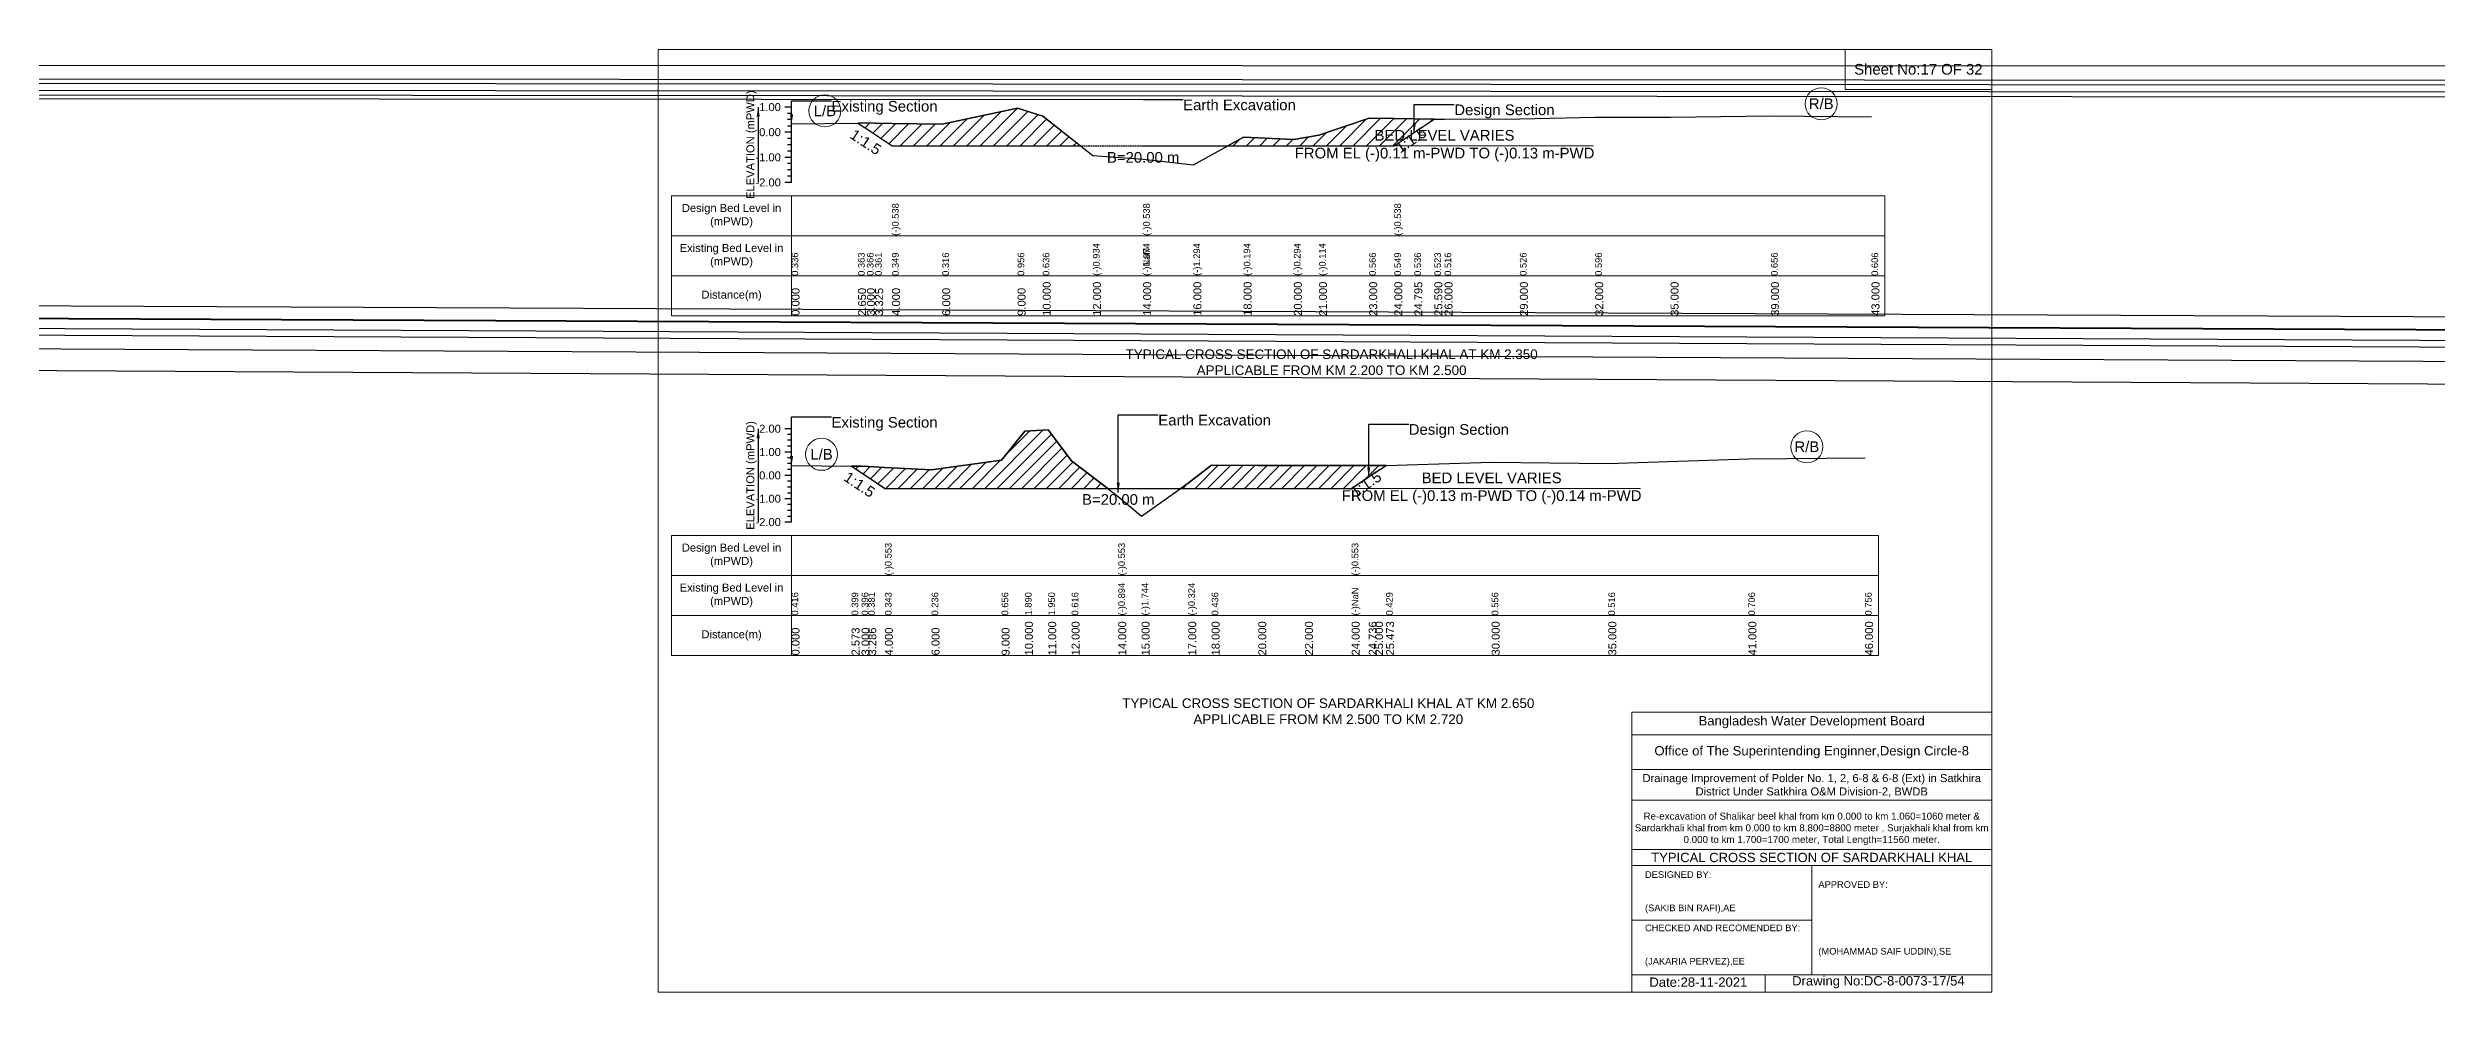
# Model space of a CAD drawing. Header units: inches. Extents: x 0 to 416000, y -4242 to 7.
# Drawn here: x 257254 to 268000, y -4242 to 7 of the extents above; entities that cross this region are included whole.
import ezdxf

# ---------------------------------------------------------------- set-up
doc = ezdxf.new("R2010")
doc.units = ezdxf.units.IN
doc.header["$LTSCALE"] = 7
doc.header["$MEASUREMENT"] = 0
doc.linetypes.add('DASHED', pattern=[0.75, 0.5, -0.25])
for name, color, linetype, lineweight in [('Cross section Data Border', 7, 'Continuous', 9), ('Cross Section Labels', 7, 'Continuous', 9), ('Design_Bed_Level for Xsection', 7, 'DASHED', 25), ('Existing_Bed_Level for Xsection', 7, 'Continuous', 25), ('Long Section Labels', 7, 'Continuous', 9)]:
    doc.layers.add(name, color=color, linetype=linetype, lineweight=lineweight)
doc.styles.get("Standard").update_dxf_attribs({"font": 'arial.ttf'})
doc.dimstyles.get("Standard").update_dxf_attribs({"dimtxt": 0.18, "dimasz": 0.18, "dimexe": 0.18, "dimexo": 0.0625, "dimgap": 0.09, "dimtad": 0, "dimtih": 1, "dimtoh": 1, "dimdec": 4, "dimzin": 0, "dimdsep": 46, "dimtxsty": 'Standard', "dimcen": 0.09, "dimadec": 0, "dimazin": 0, "dimtfac": 1, "dimtdec": 4, "dimtofl": 0, "dimtmove": 0, "dimatfit": 3, "dimfxl": 1, "dimtolj": 1, "dimtzin": 0, "dimarcsym": 0})

msp = doc.modelspace()

# ---------------------------------------------------------------- hatches: boundary and pattern name
at = {"layer": 'Existing_Bed_Level for Xsection'}
h = msp.add_hatch(dxfattribs=at)
h.set_pattern_fill('ANSI31', color=256, scale=339, style=0)
h.paths.add_polyline_path([(260899, -332), (260939, -358), (260976, -383), (261052, -434), (261278, -434), (261617, -434), (261730, -434), (261899, -434), (261730, -301), (261617, -265), (261278, -337), (261052, -333), (260976, -332), (260939, -331)])
h = msp.add_hatch(dxfattribs=at)
h.set_pattern_fill('ANSI31', color=256, scale=339, style=0)
h.paths.add_polyline_path([(262563, -434), (262634, -434), (262860, -434), (262973, -434), (263199, -434), (263312, -434), (263402, -374), (263492, -314), (263402, -312), (263312, -311), (263199, -309), (262973, -386), (262860, -406), (262634, -395)])
h = msp.add_hatch(dxfattribs=at)
h.set_pattern_fill('ANSI31', color=256, scale=315, style=0)
h.paths.add_polyline_path([(260870, -1875), (260915, -1905), (260945, -1925), (261020, -1975), (261230, -1975), (261545, -1975), (261650, -1975), (261755, -1975), (261860, -1975), (262023, -1975), (261860, -1852), (261755, -1712), (261650, -1718), (261545, -1848), (261230, -1892), (261020, -1881), (260945, -1877), (260915, -1875)])
h = msp.add_hatch(dxfattribs=at)
h.set_pattern_fill('ANSI31', color=256, scale=315, style=0)
h.paths.add_polyline_path([(262351, -1975), (262385, -1975), (262490, -1975), (262700, -1975), (262910, -1975), (263120, -1975), (263197, -1923), (263225, -1905), (263275, -1872), (263225, -1873), (263197, -1873), (263120, -1873), (262910, -1873), (262700, -1873), (262490, -1871), (262385, -1951)])

# ---------------------------------------------------------------- linework, layer by layer
at = {"layer": 'Cross section Data Border'}
for points in [[(260000, 0), (266000, 0), (266000, -4242), (260000, -4242)], [(265340, 0), (266000, 0), (266000, -180), (265340, -180)], [(260060, -659), (265519, -659), (265519, -1199), (260060, -1199)], [(260060, -2187), (265490, -2187), (265490, -2727), (260060, -2727)]]:
    msp.add_lwpolyline(points, close=True, dxfattribs=at)
for points in [[(260600, -659), (260600, -1199)], [(260060, -839), (265519, -839)], [(260060, -1019), (265519, -1019)], [(260600, -2187), (260600, -2727)], [(260060, -2367), (265490, -2367)], [(260060, -2547), (265490, -2547)], [(264380, -4242), (264380, -2982), (266000, -2982)], [(264380, -3084), (266000, -3084)], [(264380, -3240), (266000, -3240)], [(264380, -3378), (266000, -3378)], [(264380, -3600), (266000, -3600)], [(264380, -3672), (266000, -3672)], [(265190, -3672), (265190, -4164)], [(264380, -3918), (265190, -3918)], [(264380, -4164), (266000, -4164)], [(264980, -4164), (264980, -4242)]]:
    msp.add_lwpolyline(points, dxfattribs=at)
at = {"layer": 'Cross Section Labels'}
for points in [[(262868, -434), (264208, -434)], [(263080, -1975), (264420, -1975)]]:
    msp.add_lwpolyline(points, dxfattribs=at)
for centre in [(260750, -277), (265233, -245), (265168, -1788), (260735, -1822)]:
    msp.add_circle(centre, 72, dxfattribs=at)
at = {"layer": 'Design_Bed_Level for Xsection'}
for points in [[(260899, -332), (260976, -383), (261052, -434), (262182, -434), (263312, -434), (263402, -374), (263492, -314)], [(260870, -1875), (260945, -1925), (261020, -1975), (262070, -1975), (263120, -1975), (263197, -1923), (263275, -1872)]]:
    msp.add_lwpolyline(points, dxfattribs=at)
at = {"layer": 'Existing_Bed_Level for Xsection'}
for points in [[(260600, -260), (260570, -260)], [(260600, -288), (260582, -288)], [(260600, -316), (260582, -316)], [(260600, -599), (260600, -486), (260600, -373), (260600, -260)], [(260600, -335), (260899, -332), (260939, -331), (260976, -332), (261052, -333), (261052, -333), (261278, -337), (261617, -265), (261730, -301), (261956, -478), (262182, -494), (262182, -494), (262408, -519), (262634, -395), (262860, -406), (262973, -386), (263199, -309), (263312, -311), (263312, -311), (263402, -312), (263492, -314), (263538, -314), (263877, -313), (264216, -305), (264555, -305), (265007, -299), (265459, -304)], [(260600, -373), (260570, -373)], [(260600, -345), (260582, -345)], [(260600, -401), (260582, -401)], [(260600, -429), (260582, -429)], [(260600, -486), (260570, -486)], [(260600, -458), (260582, -458)], [(260600, -514), (260582, -514)], [(260600, -599), (260570, -599)], [(260600, -542), (260582, -542)], [(260600, -571), (260582, -571)], [(260600, -1707), (260570, -1707)], [(260600, -2127), (260600, -2022), (260600, -1917), (260600, -1812), (260600, -1707)], [(260600, -1873), (260870, -1875), (260915, -1875), (260945, -1877), (261020, -1881), (261020, -1881), (261230, -1892), (261545, -1848), (261650, -1718), (261755, -1712), (261860, -1852), (262070, -2011), (262070, -2011), (262175, -2100), (262385, -1951), (262490, -1871), (262700, -1873), (262910, -1873), (263120, -1873), (263120, -1873), (263197, -1873), (263225, -1873), (263275, -1872), (263750, -1858), (264275, -1863), (264905, -1843), (265430, -1838)], [(260600, -1812), (260570, -1812)], [(260600, -1733), (260582, -1733)], [(260600, -1759), (260582, -1759)], [(260600, -1786), (260582, -1786)], [(260600, -1917), (260570, -1917)], [(260600, -1838), (260582, -1838)], [(260600, -1864), (260582, -1864)], [(260600, -1891), (260582, -1891)], [(260600, -2022), (260570, -2022)], [(260600, -1943), (260582, -1943)], [(260600, -1969), (260582, -1969)], [(260600, -1996), (260582, -1996)], [(260600, -2127), (260570, -2127)], [(260600, -2048), (260582, -2048)], [(260600, -2074), (260582, -2074)], [(260600, -2101), (260582, -2101)]]:
    msp.add_lwpolyline(points, dxfattribs=at)
for points in [[(260899, -332), (260939, -358), (260976, -383), (261052, -434), (261052, -434), (261278, -434), (261617, -434), (261730, -434), (261899, -434), (261730, -301), (261617, -265), (261278, -337), (261052, -333), (261052, -333), (260976, -332), (260939, -331)], [(262563, -434), (262634, -434), (262860, -434), (262973, -434), (263199, -434), (263312, -434), (263312, -434), (263402, -374), (263492, -314), (263402, -312), (263312, -311), (263312, -311), (263199, -309), (262973, -386), (262860, -406), (262634, -395)], [(260870, -1875), (260915, -1905), (260945, -1925), (261020, -1975), (261020, -1975), (261230, -1975), (261545, -1975), (261650, -1975), (261755, -1975), (261860, -1975), (262023, -1975), (261860, -1852), (261755, -1712), (261650, -1718), (261545, -1848), (261230, -1892), (261020, -1881), (261020, -1881), (260945, -1877), (260915, -1875)], [(262351, -1975), (262385, -1975), (262490, -1975), (262700, -1975), (262910, -1975), (263120, -1975), (263120, -1975), (263197, -1923), (263225, -1905), (263275, -1872), (263225, -1873), (263197, -1873), (263120, -1873), (263120, -1873), (262910, -1873), (262700, -1873), (262490, -1871), (262385, -1951)]]:
    msp.add_lwpolyline(points, close=True, dxfattribs=at)

# ---------------------------------------------------------------- texts
at = {"layer": 'Cross section Data Border', "attachment_point": 5}
for s, insert, char_height in [('Sheet No:17 OF 32', (265670, -90), 48), ('Bangladesh Water Development Board', (265190, -3027), 42), ('Office of The Superintending Enginner,Design Circle-8', (265190, -3162), 42)]:
    msp.add_mtext(s, dxfattribs=dict(at, insert=insert, char_height=char_height))
at = {"layer": 'Cross section Data Border'}
for s, insert, char_height, width, attachment_point in [('Design Bed Level in (mPWD)', (260330, -749), 36, 480, 5), ('Existing Bed Level in (mPWD)', (260330, -929), 36, 480, 5), ('Distance(m)', (260330, -1109), 36, 480, 5), ('Design Bed Level in (mPWD)', (260330, -2277), 36, 480, 5), ('Existing Bed Level in (mPWD)', (260330, -2457), 36, 480, 5), ('Distance(m)', (260330, -2637), 36, 480, 5), ('Drainage Improvement of Polder No. 1, 2, 6-8 & 6-8 (Ext) in Satkhira District Under Satkhira O&M Division-2, BWDB', (265190, -3312), 36, 1680, 5), ('Re-excavation of Shalikar beel khal from km 0.000 to km 1.060=1060 meter & Sardarkhali khal from km 0.000 to km 8.800=8800 meter , Surjakhali khal from km 0.000 to km 1.700=1700 meter, Total Length=11560 meter.', (265190, -3507), 31.468, 1620, 5), ('TYPICAL CROSS SECTION OF SARDARKHALI KHAL', (265190, -3636), 42, 1680, 5), ('DESIGNED BY:^J^J^J(SAKIB BIN RAFI),AE', (264440, -3792), 30, 840, 4), ('APPROVED BY:^J^J^J^J^J^J(MOHAMMAD SAIF UDDIN),SE', (265220, -3912), 30, 840, 4), ('CHECKED AND RECOMENDED BY:^J^J^J(JAKARIA PERVEZ),EE', (264440, -4032), 30, 840, 4), ('Date:28-11-2021', (264680, -4197), 42, 840, 5), ('Drawing No:DC-8-0073-17/54', (265490, -4197), 42, 1320, 5)]:
    msp.add_mtext(s, dxfattribs=dict(at, insert=insert, char_height=char_height, width=width, attachment_point=attachment_point))
at = {"layer": 'Cross Section Labels'}
for s, insert, char_height, attachment_point in [('L/B', (260750, -277), 48, 5), ('Existing Section', (260780, -232), 48, 1), ('Earth Excavation', (262362, -226), 48, 1), ('Design Section', (263582, -248), 48, 1), ('R/B', (265233, -245), 48, 5), ('BED LEVEL VARIES ^JFROM EL (-)0.11 m-PWD TO (-)0.13 m-PWD', (263538, -434), 48, 5), ('B=20.00 m', (262182, -462), 48, 2), ('TYPICAL CROSS SECTION OF SARDARKHALI KHAL AT KM 2.350^JAPPLICABLE FROM KM 2.200 TO KM 2.500', (263030, -1408), 43.2, 5), ('Existing Section', (260780, -1654), 48, 1), ('Earth Excavation', (262250, -1644), 48, 1), ('Design Section', (263377, -1686), 48, 1), ('L/B', (260735, -1822), 48, 5), ('R/B', (265168, -1788), 48, 5), ('BED LEVEL VARIES ^JFROM EL (-)0.13 m-PWD TO (-)0.14 m-PWD', (263750, -1975), 48, 5), ('B=20.00 m', (262070, -2001), 48, 2), ('TYPICAL CROSS SECTION OF SARDARKHALI KHAL AT KM 2.650^JAPPLICABLE FROM KM 2.500 TO KM 2.720', (263015, -2978), 43.2, 5)]:
    msp.add_mtext(s, dxfattribs=dict(at, insert=insert, char_height=char_height, attachment_point=attachment_point))
at = {"layer": 'Cross Section Labels', "char_height": 48, "attachment_point": 2}
for insert, rotation in [((260947, -397), 326.3099), ((263374, -388), 33.6901), ((260919, -1938), 326.3099), ((263171, -1936), 33.6901)]:
    msp.add_mtext('1:1.5', dxfattribs=dict(at, insert=insert, rotation=rotation))
at = {"layer": 'Existing_Bed_Level for Xsection', "char_height": 36, "attachment_point": 5, "rotation": 90}
for insert in [(260420, -429), (260420, -1917)]:
    msp.add_mtext('ELEVATION (mPWD)', dxfattribs=dict(at, insert=insert))
at = {"layer": 'Existing_Bed_Level for Xsection', "char_height": 36, "attachment_point": 6}
for s, insert in [('1.00', (260552, -260)), ('0.00', (260552, -373)), ('-1.00', (260552, -486)), ('-2.00', (260552, -599)), ('2.00', (260552, -1707)), ('1.00', (260552, -1812)), ('0.00', (260552, -1917)), ('-1.00', (260552, -2022)), ('-2.00', (260552, -2127))]:
    msp.add_mtext(s, dxfattribs=dict(at, insert=insert))
at = {"layer": 'Long Section Labels', "attachment_point": 1, "rotation": 90}
for s, insert, char_height in [('(-)0.538', (261052, -839), 30), ('(-)0.538', (262182, -839), 30), ('(-)0.538', (263312, -839), 30), ('0.336', (260600, -1019), 30), ('0.363', (260899, -1019), 30), ('0.366', (260939, -1019), 30), ('0.361', (260976, -1019), 30), ('0.349', (261052, -1019), 30), ('0.349', (261052, -1019), 30), ('0.349', (261052, -1019), 30), ('0.316', (261278, -1019), 30), ('0.956', (261617, -1019), 30), ('0.636', (261730, -1019), 30), ('(-)0.934', (261956, -1019), 30), ('(-)1.074', (262182, -1019), 30), ('(-)1.074', (262182, -1019), 30), ('(-)NaN', (262182, -1019), 30), ('(-)1.294', (262408, -1019), 30), ('(-)0.194', (262634, -1019), 30), ('(-)0.294', (262860, -1019), 30), ('(-)0.114', (262973, -1019), 30), ('0.566', (263199, -1019), 30), ('0.549', (263312, -1019), 30), ('0.549', (263312, -1019), 30), ('0.549', (263312, -1019), 30), ('0.536', (263402, -1019), 30), ('0.523', (263492, -1019), 30), ('0.516', (263538, -1019), 30), ('0.526', (263877, -1019), 30), ('0.596', (264216, -1019), 30), ('0.596', (264216, -1019), 30), ('0.656', (265007, -1019), 30), ('0.606', (265459, -1019), 30), ('10.000', (261730, -1199), 36), ('12.000', (261956, -1199), 36), ('14.000', (262182, -1199), 36), ('14.000', (262182, -1199), 36), ('14.000', (262182, -1199), 36), ('16.000', (262408, -1199), 36), ('18.000', (262634, -1199), 36), ('20.000', (262860, -1199), 36), ('21.000', (262973, -1199), 36), ('23.000', (263199, -1199), 36), ('24.000', (263312, -1199), 36), ('24.000', (263312, -1199), 36), ('24.000', (263312, -1199), 36), ('24.795', (263402, -1199), 36), ('25.590', (263492, -1199), 36), ('26.000', (263538, -1199), 36), ('29.000', (263877, -1199), 36), ('32.000', (264216, -1199), 36), ('35.000', (264555, -1199), 36), ('39.000', (265007, -1199), 36), ('43.000', (265459, -1199), 36), ('0.000', (260600, -1199), 36), ('2.650', (260899, -1199), 36), ('3.000', (260939, -1199), 36), ('3.325', (260976, -1199), 36), ('4.000', (261052, -1199), 36), ('4.000', (261052, -1199), 36), ('4.000', (261052, -1199), 36), ('6.000', (261278, -1199), 36), ('9.000', (261617, -1199), 36), ('(-)0.553', (261020, -2367), 30), ('(-)0.553', (262070, -2367), 30), ('(-)0.553', (263120, -2367), 30), ('0.416', (260600, -2547), 30), ('0.416', (260600, -2547), 30), ('0.416', (260600, -2547), 30), ('0.416', (260600, -2547), 30), ('0.416', (260600, -2547), 30), ('0.416', (260600, -2547), 30), ('0.416', (260600, -2547), 30), ('0.399', (260870, -2547), 30), ('0.396', (260915, -2547), 30), ('0.381', (260945, -2547), 30), ('0.343', (261020, -2547), 30), ('0.343', (261020, -2547), 30), ('0.343', (261020, -2547), 30), ('0.236', (261230, -2547), 30), ('0.656', (261545, -2547), 30), ('1.890', (261650, -2547), 30), ('1.950', (261755, -2547), 30), ('0.616', (261860, -2547), 30), ('(-)0.894', (262070, -2547), 30), ('(-)0.894', (262070, -2547), 30), ('(-)0.894', (262070, -2547), 30), ('(-)1.744', (262175, -2547), 30), ('(-)0.324', (262385, -2547), 30), ('0.436', (262490, -2547), 30), ('(-)NaN', (263120, -2547), 30), ('0.429', (263275, -2547), 30), ('0.556', (263750, -2547), 30), ('0.516', (264275, -2547), 30), ('0.706', (264905, -2547), 30), ('0.756', (265430, -2547), 30), ('10.000', (261650, -2727), 36), ('11.000', (261755, -2727), 36), ('12.000', (261860, -2727), 36), ('14.000', (262070, -2727), 36), ('14.000', (262070, -2727), 36), ('14.000', (262070, -2727), 36), ('15.000', (262175, -2727), 36), ('17.000', (262385, -2727), 36), ('18.000', (262490, -2727), 36), ('20.000', (262700, -2727), 36), ('22.000', (262910, -2727), 36), ('24.000', (263120, -2727), 36), ('24.000', (263120, -2727), 36), ('24.000', (263120, -2727), 36), ('24.736', (263197, -2727), 36), ('25.000', (263225, -2727), 36), ('25.473', (263275, -2727), 36), ('30.000', (263750, -2727), 36), ('35.000', (264275, -2727), 36), ('41.000', (264905, -2727), 36), ('46.000', (265430, -2727), 36), ('0.000', (260600, -2727), 36), ('2.573', (260870, -2727), 36), ('3.000', (260915, -2727), 36), ('3.286', (260945, -2727), 36), ('4.000', (261020, -2727), 36), ('4.000', (261020, -2727), 36), ('4.000', (261020, -2727), 36), ('6.000', (261230, -2727), 36), ('9.000', (261545, -2727), 36)]:
    msp.add_mtext(s, dxfattribs=dict(at, insert=insert, char_height=char_height))

# ---------------------------------------------------------------- leaders
at = {"layer": 'Cross Section Labels', "annotation_type": 0, "has_hookline": 1, "hookline_direction": 0}
for points, text_width in [([(0, 0), (262182, -226), (262362, -226)], 497), ([(0, 0), (292730, -1644), (292910, -1644)], 497), ([(0, 0), (302388, -1583), (302568, -1583)], 497), ([(0, 0), (313700, -186), (313880, -186)], 497), ([(0, 0), (322958, -1614), (323138, -1614)], 497), ([(0, 0), (332446, -171), (332626, -171)], 497), ([(0, 0), (332565, -1624), (332745, -1624)], 497), ([(0, 0), (342778, -95), (342958, -95)], 497), ([(0, 0), (342899, -1611), (343079, -1611)], 497), ([(0, 0), (372584, -1671), (372764, -1671)], 497), ([(0, 0), (383141, -273), (383321, -273)], 497), ([(0, 0), (382536, -1802), (382716, -1802)], 497), ([(0, 0), (392544, -312), (392724, -312)], 497), ([(0, 0), (402652, -287), (402832, -287)], 497), ([(260600, -335), (260600, -232), (260780, -232)], 467), ([(263402, -374), (263402, -248), (263582, -248)], 441), ([(260600, -1873), (260600, -1654), (260780, -1654)], 467), ([(262070, -1993), (262070, -1644), (262250, -1644)], 497), ([(263197, -1923), (263197, -1686), (263377, -1686)], 441)]:
    msp.add_leader(points, dimstyle='Standard', override={"dimasz": 43.2}, dxfattribs=dict(at, text_width=text_width))
at = {"layer": 'Existing_Bed_Level for Xsection'}
for points in [[(260450, -260), (260450, -599)], [(260450, -1707), (260450, -2127)]]:
    msp.add_leader(points, dimstyle='Standard', override={"dimasz": 43.2}, dxfattribs=at)

doc.saveas('drawing.dxf')
